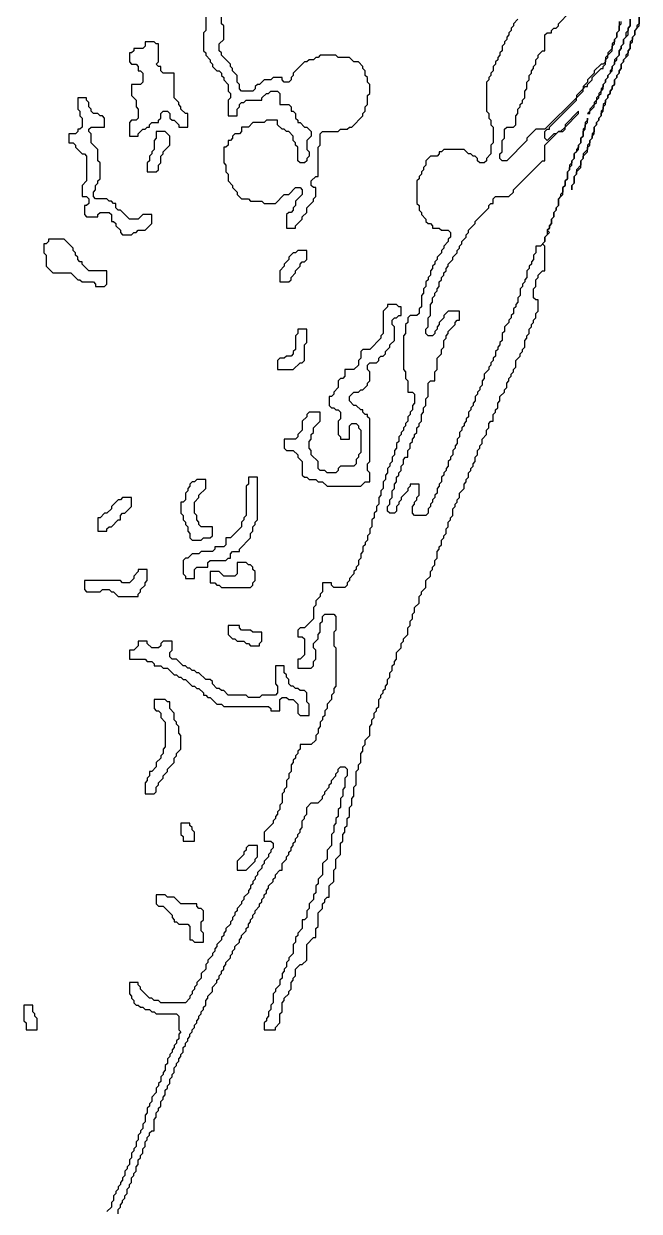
# Model space of a CAD drawing. Header units: metres. Extents: x 0 to 500, y 0 to 703.
# Drawn here: x 36.6 to 70.9, y 300.9 to 367 of the extents above; entities that cross this region are included whole.
import ezdxf

# ---------------------------------------------------------------- set-up
doc = ezdxf.new("R2010")
doc.units = ezdxf.units.M

msp = doc.modelspace()

# ---------------------------------------------------------------- linework, layer by layer
for points in [[(69.75, 367.125), (69.75, 366.625), (69.625, 366.5), (69.625, 366.25), (69.5, 366.125), (69.5, 366), (69.375, 365.875), (69.375, 365.625), (69.125, 365.375), (69.125, 365.25), (69, 365.125), (69, 364.875), (68.875, 364.75), (68.75, 364.75), (68.375, 364.375), (68.375, 364.25), (68, 363.875), (68, 363.75), (67.75, 363.5), (67.75, 363.375), (67.375, 363), (67.375, 362.875), (65.625, 361.125), (65.125, 361.125), (64.625, 360.625), (64.625, 360.5), (63.5, 359.375), (63.25, 359.375), (63.125, 359.5), (63.125, 359.75), (63.25, 359.875), (63.25, 360.5), (63.375, 360.625), (63.375, 361.125), (63.5, 361.25), (63.875, 361.25), (64, 361.375), (64, 361.875), (64.125, 362), (64.125, 362.25), (64.25, 362.375), (64.25, 362.5), (64.375, 362.625), (64.375, 362.75), (64.5, 362.875), (64.5, 363.25), (64.625, 363.375), (64.625, 363.75), (64.75, 363.875), (64.75, 364.125), (64.875, 364.25), (64.875, 364.375), (65, 364.5), (65, 364.625), (65.125, 364.75), (65.125, 365), (65.25, 365.125), (65.25, 365.25), (65.5, 365.5), (65.625, 365.5), (65.625, 366.375), (65.75, 366.5), (66, 366.5), (66, 366.625), (66.125, 366.75), (66.25, 366.75), (66.375, 366.875), (66.375, 367), (67, 367.625)], [(64.125, 367.25), (63.875, 367), (63.875, 366.875), (63.75, 366.75), (63.75, 366.625), (63.625, 366.5), (63.625, 366.375), (63.5, 366.25), (63.5, 366.125), (63.375, 366), (63.375, 365.875), (63.25, 365.75), (63.25, 365.5), (63.125, 365.375), (63.125, 365.25), (63, 365.125), (63, 365), (62.875, 364.875), (62.875, 364.75), (62.75, 364.625), (62.75, 364.375), (62.625, 364.25), (62.625, 364.125), (62.5, 364), (62.5, 363.875), (62.375, 363.75), (62.375, 362.125), (62.5, 362), (62.5, 361.75), (62.625, 361.625), (62.625, 361.375), (62.75, 361.25), (62.75, 360.375), (62.625, 360.25), (62.625, 359.75), (62.375, 359.5), (62.375, 359.375), (62.25, 359.25), (62, 359.25), (61.875, 359.375), (61.875, 359.5), (61.75, 359.625), (61.625, 359.625), (61.5, 359.75), (61.375, 359.75), (61.125, 360), (60, 360), (59.875, 359.875), (59.75, 359.875), (59.75, 359.75), (59.625, 359.625), (59.25, 359.625), (59, 359.375), (59, 359.125), (58.875, 359), (58.875, 358.875), (58.75, 358.75), (58.75, 358.625), (58.625, 358.5), (58.625, 358.375), (58.5, 358.25), (58.5, 357), (58.625, 356.875), (58.625, 356.625), (58.75, 356.5), (58.75, 356.375), (59, 356.125), (59, 356), (59.125, 355.875), (59.25, 355.875), (59.375, 355.75), (59.375, 355.625), (59.75, 355.625), (59.875, 355.5), (60.25, 355.5), (60.375, 355.375), (60.375, 355.125), (60.25, 355), (60.25, 354.875), (60, 354.625), (60, 354.5), (59.875, 354.375), (59.875, 354.25), (59.625, 354), (59.625, 353.875), (59.5, 353.75), (59.5, 353.625), (59.375, 353.5), (59.375, 353.375), (59.25, 353.25), (59.25, 353), (59.125, 352.875), (59.125, 352.75), (59, 352.625), (59, 352.375), (58.875, 352.25), (58.875, 352), (58.75, 351.875), (58.75, 351.25), (58.625, 351.125), (58.625, 350.875), (58.5, 350.75), (58.125, 350.75), (58, 350.625), (58, 350.375), (57.875, 350.25), (57.875, 349.75), (57.75, 349.625), (57.75, 347.75), (57.875, 347.625), (57.875, 347.25), (58, 347.125), (58, 346.5), (58.25, 346.5), (58.375, 346.375), (58.375, 345.875), (58.25, 345.75), (58.25, 345.5), (58.125, 345.375), (58.125, 345.25), (58, 345.125), (58, 344.875), (57.875, 344.75), (57.875, 344.625), (57.75, 344.5), (57.75, 344.375), (57.625, 344.25), (57.625, 344.125), (57.5, 344), (57.5, 343.75), (57.375, 343.625), (57.375, 343.375), (57.25, 343.25), (57.25, 343), (57.125, 342.875), (57.125, 342.625), (57, 342.5), (57, 342.375), (56.875, 342.25), (56.875, 342), (56.75, 341.875), (56.75, 341.625), (56.625, 341.5), (56.625, 341.125), (56.5, 341), (56.5, 340.75), (56.375, 340.625), (56.375, 340.25), (56.25, 340.125), (56.25, 339.875), (56.125, 339.75), (56.125, 339.5), (56, 339.375), (56, 339), (55.875, 338.875), (55.875, 338.625), (55.75, 338.5), (55.75, 338.25), (55.625, 338.125), (55.625, 338), (55.5, 337.875), (55.5, 337.625), (55.375, 337.5), (55.375, 337.25), (55.25, 337.125), (55.25, 336.875), (55.125, 336.75), (55.125, 336.625), (55, 336.5), (55, 336.375), (54.75, 336.125), (54.75, 336), (54.625, 335.875), (54.625, 335.75), (54.5, 335.625), (53.875, 335.625), (53.75, 335.75), (53.75, 335.875), (53.25, 335.875), (53.25, 335.375), (53.125, 335.25), (53.125, 335.125), (52.875, 334.875), (52.875, 334.625), (52.75, 334.5), (52.75, 333.875), (52.25, 333.375), (52, 333.375), (51.875, 333.25), (51.875, 332.875), (52.125, 332.875), (52.25, 332.75), (52.25, 331.875), (52, 331.625), (51.875, 331.625), (51.875, 331.125), (52.625, 331.125), (52.75, 331.25), (52.75, 331.5), (52.875, 331.625), (52.875, 332.125), (52.75, 332.25), (52.75, 332.5), (53, 332.75), (53, 333), (53.125, 333.125), (53.125, 333.625), (53.25, 333.75), (53.25, 334), (53.375, 334.125), (53.875, 334.125), (54, 334), (54, 333.25), (53.875, 333.125), (53.875, 332.375), (54, 332.25), (54, 330.125), (53.875, 330), (53.875, 329.75), (53.75, 329.625), (53.75, 329.375), (53.5, 329.125), (53.5, 328.875), (53.375, 328.75), (53.375, 328.5), (53.25, 328.375), (53.25, 328.25), (53.125, 328.125), (53.125, 327.875), (53, 327.75), (53, 327.5), (52.875, 327.375), (52.875, 327.125), (52.625, 326.875), (52, 326.875), (52, 326.625), (51.875, 326.5), (51.875, 326.375), (51.75, 326.25), (51.75, 326.125), (51.625, 326), (51.625, 325.875), (51.5, 325.75), (51.5, 325.375), (51.375, 325.25), (51.375, 325), (51.25, 324.875), (51.25, 324.5), (51.125, 324.375), (51.125, 324.25), (51, 324.125), (51, 323.625), (50.875, 323.5), (50.875, 323.25), (50.75, 323.125), (50.75, 323), (50.625, 322.875), (50.625, 322.75), (50.5, 322.625), (50.5, 322.5), (50, 322), (50, 321.5), (50.375, 321.5), (50.5, 321.375), (50.5, 321.125), (50.375, 321), (50.375, 320.875), (50.25, 320.75), (50.25, 320.625), (50, 320.375), (50, 320.25), (49.875, 320.125), (49.875, 320), (49.625, 319.75), (49.625, 319.625), (49.5, 319.5), (49.5, 319.375), (49.375, 319.25), (49.375, 319.125), (49.25, 319), (49.25, 318.875), (49.125, 318.75), (49.125, 318.625), (48.875, 318.375), (48.875, 318.25), (48.75, 318.125), (48.75, 318), (48.5, 317.75), (48.5, 317.625), (48.375, 317.5), (48.375, 317.375), (48.25, 317.25), (48.25, 317.125), (48.125, 317), (48.125, 316.875), (47.875, 316.625), (47.875, 316.5), (47.75, 316.375), (47.75, 316.25), (47.625, 316.125), (47.625, 316), (47.375, 315.75), (47.375, 315.625), (47.25, 315.5), (47.25, 315.375), (47.125, 315.25), (47.125, 315.125), (46.875, 314.875), (46.875, 314.75), (46.75, 314.625), (46.75, 314.375), (46.5, 314.125), (46.5, 313.875), (46.25, 313.625), (46.25, 313.5), (46.125, 313.375), (46.125, 313.25), (46, 313.125), (46, 313), (45.875, 312.875), (45.875, 312.75), (45.625, 312.5), (44.25, 312.5), (44.125, 312.625), (43.875, 312.625), (43.75, 312.75), (43.625, 312.75), (43.125, 313.25), (43.125, 313.375), (43, 313.5), (43, 313.625), (42.5, 313.625), (42.5, 313), (42.625, 312.875), (42.625, 312.75), (42.75, 312.625), (42.75, 312.5), (42.875, 312.375), (43, 312.375), (43.125, 312.25), (43.25, 312.25), (43.375, 312.125), (43.625, 312.125), (43.75, 312), (43.875, 312), (44, 311.875), (45.125, 311.875), (45.25, 311.75), (45.25, 311), (45.375, 310.875), (45.25, 310.75), (45.25, 310.5), (45.125, 310.375), (45.125, 310.25), (45, 310.125), (45, 310), (44.875, 309.875), (44.875, 309.75), (44.75, 309.625), (44.75, 309.5), (44.625, 309.375), (44.625, 309.125), (44.5, 309), (44.5, 308.75), (44.375, 308.625), (44.375, 308.5), (44.25, 308.375), (44.25, 308.125), (44.125, 308), (44.125, 307.875), (44, 307.75), (44, 307.5), (43.75, 307.25), (43.75, 307), (43.625, 306.875), (43.625, 306.75), (43.5, 306.625), (43.5, 306.375), (43.375, 306.25), (43.375, 305.875), (43.25, 305.75), (43.25, 305.5), (43.125, 305.375), (43.125, 305.25), (43, 305.125), (43, 304.875), (42.875, 304.75), (42.875, 304.5), (42.75, 304.375), (42.75, 304.25), (42.625, 304.125), (42.625, 303.875), (42.5, 303.75), (42.5, 303.5), (42.375, 303.375), (42.375, 303.25), (42.25, 303.125), (42.25, 302.875), (42.125, 302.75), (42.125, 302.625), (42, 302.5), (42, 302.375), (41.875, 302.25), (41.875, 302.125), (41.75, 302), (41.75, 301.875), (41.625, 301.75), (41.625, 301.5), (41.5, 301.375), (41.5, 301.125), (41.25, 300.875)], [(41.875, 300.75), (41.875, 301), (42, 301.125), (42, 301.25), (42.125, 301.375), (42.125, 301.5), (42.25, 301.625), (42.25, 301.75), (42.375, 301.875), (42.375, 302.125), (42.5, 302.25), (42.5, 302.375), (42.625, 302.5), (42.625, 302.75), (42.75, 302.875), (42.75, 303), (42.875, 303.125), (42.875, 303.375), (43, 303.5), (43, 303.75), (43.125, 303.875), (43.125, 304), (43.25, 304.125), (43.25, 304.375), (43.375, 304.5), (43.375, 304.75), (43.5, 304.875), (43.5, 305), (43.625, 305.125), (43.625, 305.25), (43.75, 305.375), (43.875, 305.375), (43.875, 306), (44, 306.125), (44, 306.375), (44.125, 306.5), (44.125, 306.625), (44.25, 306.75), (44.25, 307), (44.375, 307.125), (44.375, 307.25), (44.5, 307.375), (44.5, 307.625), (44.625, 307.75), (44.625, 307.875), (44.75, 308), (44.75, 308.25), (44.875, 308.375), (44.875, 308.5), (45, 308.625), (45, 308.875), (45.125, 309), (45.125, 309.125), (45.25, 309.25), (45.25, 309.375), (45.375, 309.5), (45.375, 309.625), (45.5, 309.75), (45.5, 310), (45.625, 310.125), (45.625, 310.25), (45.75, 310.375), (45.75, 310.5), (45.875, 310.625), (45.875, 310.75), (46, 310.875), (46, 311), (46.125, 311.125), (46.125, 311.25), (46.25, 311.375), (46.25, 311.5), (46.375, 311.625), (46.375, 311.75), (46.5, 311.875), (46.5, 312), (46.625, 312.125), (46.625, 312.25), (46.75, 312.375), (46.75, 312.625), (46.875, 312.75), (46.875, 312.875), (47.125, 313.125), (47.125, 313.375), (47.375, 313.625), (47.375, 313.75), (47.5, 313.875), (47.5, 314), (47.625, 314.125), (47.625, 314.25), (47.75, 314.375), (47.75, 314.5), (47.875, 314.625), (47.875, 314.75), (48.125, 315), (48.125, 315.125), (48.25, 315.25), (48.25, 315.375), (48.375, 315.5), (48.375, 315.625), (48.625, 315.875), (48.625, 316), (48.75, 316.125), (48.75, 316.25), (49, 316.5), (49, 316.625), (49.125, 316.75), (49.125, 316.875), (49.25, 317), (49.25, 317.125), (49.375, 317.25), (49.375, 317.375), (49.5, 317.5), (49.5, 317.625), (49.75, 317.875), (49.75, 318), (49.875, 318.125), (49.875, 318.25), (50, 318.375), (50, 318.5), (50.125, 318.625), (50.125, 318.75), (50.25, 318.875), (50.25, 319), (50.5, 319.25), (50.5, 319.375), (50.625, 319.5), (50.625, 319.625), (50.875, 319.875), (51, 319.875), (51, 320.25), (51.25, 320.5), (51.25, 320.625), (51.375, 320.75), (51.375, 320.875), (51.5, 321), (51.5, 321.125), (51.625, 321.25), (51.625, 321.375), (51.75, 321.5), (51.75, 321.625), (51.875, 321.75), (51.875, 321.875), (52, 322), (52, 322.125), (52.125, 322.25), (52.125, 322.625), (52.25, 322.75), (52.25, 322.875), (52.375, 323), (52.375, 323.375), (52.625, 323.625), (53, 323.625), (53.25, 323.875), (53.25, 324), (53.375, 324.125), (53.375, 324.25), (53.625, 324.5), (53.625, 324.625), (53.75, 324.75), (53.75, 324.875), (54, 325.125), (54, 325.25), (54.125, 325.375), (54.125, 325.5), (54.25, 325.625), (54.5, 325.625), (54.625, 325.5), (54.625, 325.125), (54.5, 325), (54.5, 324.5), (54.375, 324.375), (54.375, 324), (54.25, 323.875), (54.25, 323.375), (54.125, 323.25), (54.125, 322.875), (54, 322.75), (54, 322.5), (53.875, 322.375), (53.875, 322), (53.75, 321.875), (53.75, 321.25), (53.5, 321), (53.5, 320.5), (53.25, 320.25), (53.25, 319.625), (53, 319.375), (53, 319.125), (52.875, 319), (52.875, 318.625), (52.75, 318.5), (52.75, 318.25), (52.5, 318), (52.5, 317.75), (52.375, 317.625), (52.375, 317.25), (52.25, 317.125), (52.125, 317.125), (52.125, 316.625), (51.875, 316.375), (51.875, 316.25), (51.75, 316.125), (51.75, 315.875), (51.625, 315.75), (51.625, 315.25), (51.375, 315), (51.375, 314.875), (51.25, 314.75), (51.25, 314.5), (51.125, 314.375), (51.125, 314.25), (51, 314.125), (51, 313.875), (50.875, 313.75), (50.875, 313.5), (50.625, 313.25), (50.625, 313.125), (50.5, 313), (50.5, 312.5), (50.375, 312.375), (50.375, 312.125), (50.25, 312), (50.25, 311.75), (50.125, 311.625), (50.125, 311.5), (50, 311.375), (50, 311), (50.625, 311), (50.625, 311.125), (50.875, 311.375), (50.875, 311.875), (51, 312), (51, 312.5), (51.125, 312.625), (51.125, 312.75), (51.375, 313), (51.375, 313.125), (51.5, 313.25), (51.5, 313.625), (51.625, 313.75), (51.625, 313.875), (51.75, 314), (51.75, 314.375), (52, 314.625), (52.125, 314.625), (52.375, 314.875), (52.375, 315.75), (52.75, 316.125), (52.875, 316.125), (52.875, 316.625), (53, 316.75), (53, 317.5), (53.25, 317.75), (53.25, 318), (53.375, 318.125), (53.375, 318.25), (53.5, 318.375), (53.625, 318.375), (53.625, 319), (53.875, 319.25), (53.875, 319.875), (54, 320), (54, 320.5), (54.25, 320.75), (54.25, 321.375), (54.375, 321.5), (54.375, 321.875), (54.5, 322), (54.5, 322.25), (54.625, 322.375), (54.625, 322.75), (54.75, 322.875), (54.75, 323.375), (54.875, 323.5), (54.875, 323.875), (55, 324), (55, 324.5), (55.125, 324.625), (55.125, 325.375), (55.25, 325.5), (55.25, 325.75), (55.375, 325.875), (55.375, 326.375), (55.5, 326.5), (55.5, 326.75), (55.625, 326.875), (55.625, 327.125), (55.875, 327.375), (55.875, 327.875), (56, 328), (56, 328.25), (56.125, 328.375), (56.125, 328.625), (56.25, 328.75), (56.25, 328.875), (56.375, 329), (56.375, 329.375), (56.5, 329.5), (56.5, 329.625), (56.625, 329.75), (56.625, 329.875), (56.75, 330), (56.75, 330.125), (56.875, 330.25), (56.875, 330.5), (57, 330.625), (57, 330.875), (57.125, 331), (57.125, 331.25), (57.25, 331.375), (57.25, 331.5), (57.375, 331.625), (57.375, 332), (57.625, 332.25), (57.625, 332.5), (57.75, 332.625), (57.75, 332.75), (58, 333), (58, 333.375), (58.125, 333.5), (58.125, 333.75), (58.25, 333.875), (58.25, 334.125), (58.375, 334.25), (58.375, 334.5), (58.625, 334.75), (58.625, 335.125), (58.75, 335.25), (58.75, 335.375), (59, 335.625), (59, 336), (59.25, 336.25), (59.25, 336.5), (59.375, 336.625), (59.375, 336.75), (59.5, 336.875), (59.5, 337.125), (59.625, 337.25), (59.625, 337.625), (59.75, 337.75), (59.75, 337.875), (59.875, 338), (59.875, 338.25), (60, 338.375), (60, 338.5), (60.125, 338.625), (60.125, 338.875), (60.25, 339), (60.25, 339.25), (60.375, 339.375), (60.375, 339.5), (60.5, 339.625), (60.5, 340), (60.625, 340.125), (60.625, 340.25), (60.75, 340.375), (60.75, 340.5), (60.875, 340.625), (60.875, 340.875), (61.125, 341.125), (61.125, 341.375), (61.25, 341.5), (61.25, 341.625), (61.375, 341.75), (61.375, 342), (61.5, 342.125), (61.5, 342.25), (61.625, 342.375), (61.625, 342.5), (61.75, 342.625), (61.75, 342.875), (61.875, 343), (61.875, 343.25), (62, 343.375), (62, 343.5), (62.125, 343.625), (62.125, 343.875), (62.375, 344.125), (62.375, 344.375), (62.5, 344.5), (62.5, 344.75), (62.625, 344.875), (62.75, 344.875), (62.75, 345.25), (62.875, 345.375), (62.875, 345.5), (63, 345.625), (63, 345.875), (63.125, 346), (63.125, 346.25), (63.375, 346.5), (63.375, 346.625), (63.5, 346.75), (63.5, 347), (63.625, 347.125), (63.625, 347.25), (63.75, 347.375), (63.75, 347.5), (63.875, 347.625), (63.875, 347.75), (64, 347.875), (64, 348.25), (64.25, 348.5), (64.25, 348.625), (64.375, 348.75), (64.375, 348.875), (64.5, 349), (64.5, 349.375), (64.625, 349.5), (64.625, 349.625), (64.75, 349.75), (64.75, 350), (64.875, 350.125), (64.875, 350.25), (65, 350.375), (65, 350.5), (65.125, 350.625), (65.125, 350.875), (65.25, 351), (65.25, 351.625), (65.125, 351.625), (65, 351.75), (65, 352.25), (65.125, 352.375), (65.125, 352.75), (65.25, 352.875), (65.25, 353), (65.5, 353.25), (65.625, 353.25), (65.625, 354.625), (65.5, 354.75), (65.625, 354.875), (65.625, 355.125), (65.875, 355.375), (65.75, 355.5), (65.875, 355.625), (65.875, 355.75), (66, 355.875), (66, 356.125), (66.125, 356.25), (66.125, 356.5), (66.25, 356.625), (66.25, 356.75), (66.375, 356.875), (66.375, 357.25), (66.625, 357.5), (66.625, 357.875), (66.75, 358), (66.75, 358.25), (66.875, 358.375), (66.875, 358.75), (67, 358.875), (67, 359), (67.125, 359.125), (67.125, 359.375), (67.25, 359.5), (67.25, 359.75), (67.5, 360), (67.5, 360.25), (67.625, 360.375), (67.625, 360.625), (67.75, 360.75), (67.75, 361), (67.875, 361.125), (67.875, 361.375), (68, 361.5), (68, 361.75), (68, 361.625), (67.875, 361.5), (67.875, 361.25), (67.75, 361.125), (67.75, 360.75), (67.625, 360.625), (67.625, 360.375), (67.5, 360.25), (67.5, 360.125), (67.375, 360), (67.375, 359.875), (67.25, 359.75), (67.25, 359.5), (67.125, 359.375), (67.125, 359.25), (67, 359.125), (67, 358.875), (66.875, 358.75), (66.875, 358.375), (66.75, 358.25), (66.75, 358), (66.625, 357.875), (66.625, 357.625), (66.5, 357.5), (66.5, 357.375), (66.375, 357.25), (66.375, 356.875), (66.25, 356.75), (66.25, 356.625), (66.125, 356.5), (66.125, 356.25), (66, 356.125), (66, 355.875), (65.875, 355.75), (65.875, 355.625), (65.75, 355.5), (65.75, 355.25), (65.625, 355.125), (65.625, 354.875), (65.375, 354.625), (65.125, 354.625), (65.125, 354.25), (65, 354.125), (65, 353.875), (64.875, 353.75), (64.875, 353.625), (64.75, 353.5), (64.75, 353.375), (64.625, 353.25), (64.625, 352.875), (64.5, 352.75), (64.5, 352.625), (64.375, 352.5), (64.375, 352.375), (64.25, 352.25), (64.25, 351.875), (64.125, 351.75), (64.125, 351.5), (64, 351.375), (64, 351.25), (63.875, 351.125), (63.875, 350.875), (63.75, 350.75), (63.75, 350.625), (63.625, 350.5), (63.625, 350.375), (63.375, 350.125), (63.375, 349.875), (63.25, 349.75), (63.25, 349.375), (63.125, 349.25), (63.125, 349.125), (63, 349), (63, 348.875), (62.875, 348.75), (62.875, 348.5), (62.75, 348.375), (62.75, 348.25), (62.625, 348.125), (62.625, 348), (62.5, 347.875), (62.5, 347.75), (62.25, 347.5), (62.25, 347.25), (62.125, 347.125), (62.125, 346.875), (62, 346.75), (62, 346.625), (61.875, 346.5), (61.875, 346.375), (61.75, 346.25), (61.75, 346), (61.625, 345.875), (61.625, 345.75), (61.5, 345.625), (61.5, 345.5), (61.375, 345.375), (61.375, 345.125), (61.25, 345), (61.25, 344.875), (61.125, 344.75), (61.125, 344.625), (61, 344.5), (61, 344.375), (60.875, 344.25), (60.875, 344), (60.75, 343.875), (60.75, 343.625), (60.625, 343.5), (60.625, 343.375), (60.5, 343.25), (60.5, 343), (60.375, 342.875), (60.375, 342.75), (60.25, 342.625), (60.25, 342.375), (60.125, 342.25), (60.125, 342.125), (60, 342), (60, 341.875), (59.875, 341.75), (59.875, 341.5), (59.75, 341.375), (59.75, 341.25), (59.625, 341.125), (59.625, 340.875), (59.5, 340.75), (59.5, 340.625), (59.375, 340.5), (59.375, 340.375), (59.25, 340.25), (59.25, 340.125), (59.125, 340), (59.125, 339.75), (59, 339.625), (58.375, 339.625), (58.25, 339.75), (58.25, 340.125), (58.375, 340.25), (58.375, 340.375), (58.5, 340.5), (58.5, 340.625), (58.625, 340.75), (58.625, 341.375), (58.125, 341.375), (58.125, 341.25), (58, 341.125), (58, 341), (57.625, 340.625), (57.625, 340.5), (57.5, 340.375), (57.5, 340.25), (57.375, 340.125), (57.375, 339.875), (57.25, 339.75), (57, 339.75), (56.875, 339.875), (56.875, 340.125), (57, 340.25), (57, 340.5), (57.125, 340.625), (57.125, 341), (57.25, 341.125), (57.25, 341.375), (57.375, 341.5), (57.375, 341.75), (57.5, 341.875), (57.5, 342), (57.625, 342.125), (57.625, 342.375), (57.75, 342.5), (57.75, 342.75), (57.875, 342.875), (58, 342.875), (58, 343.25), (58.125, 343.375), (58.125, 343.625), (58.25, 343.75), (58.25, 343.875), (58.375, 344), (58.375, 344.125), (58.5, 344.25), (58.5, 344.5), (58.625, 344.625), (58.625, 344.75), (58.75, 344.875), (58.75, 345.25), (58.875, 345.375), (58.875, 345.625), (59, 345.75), (59, 346.125), (59.125, 346.25), (59.125, 347), (59.25, 347.125), (59.5, 347.125), (59.5, 347.625), (59.625, 347.75), (59.625, 348.375), (59.875, 348.625), (59.875, 348.875), (60, 349), (60, 349.375), (60.125, 349.5), (60.125, 349.625), (60.25, 349.75), (60.25, 349.875), (60.625, 350.25), (60.625, 350.375), (60.75, 350.5), (60.875, 350.5), (60.875, 351), (60.25, 351), (60, 350.75), (60, 350.625), (59.75, 350.375), (59.75, 350.25), (59.625, 350.125), (59.625, 350), (59.5, 349.875), (59.5, 349.75), (59.375, 349.625), (59.125, 349.625), (59, 349.75), (59, 350), (59.125, 350.125), (59.125, 350.625), (59.25, 350.75), (59.25, 351.375), (59.375, 351.5), (59.375, 351.75), (59.5, 351.875), (59.5, 352), (59.625, 352.125), (59.625, 352.25), (59.75, 352.375), (59.75, 352.625), (59.875, 352.75), (59.875, 352.875), (60, 353), (60, 353.125), (60.125, 353.25), (60.125, 353.375), (60.25, 353.5), (60.25, 353.625), (60.5, 353.875), (60.5, 354), (60.75, 354.25), (60.75, 354.375), (60.875, 354.5), (60.875, 354.625), (61, 354.75), (61, 354.875), (61.25, 355.125), (61.25, 355.25), (61.375, 355.375), (61.375, 355.5), (61.75, 355.875), (61.75, 356), (62.5, 356.75), (62.5, 356.875), (62.625, 357), (62.75, 357), (62.75, 357.25), (62.875, 357.375), (63.625, 357.375), (63.875, 357.625), (63.875, 357.75), (65.5, 359.375), (65.625, 359.375), (65.625, 360.25), (66.375, 361), (66.625, 361), (66.75, 361.125), (66.75, 361.25), (67.5, 362), (67.5, 362.125), (66.75, 361.375), (66.75, 361.25), (66.5, 361), (66.375, 361), (66.25, 360.875), (66.125, 360.875), (65.75, 360.5), (65.625, 360.625), (65.625, 361), (65.75, 361.125), (65.875, 361.125), (65.875, 361.25), (67.375, 362.75), (67.375, 362.875), (67.75, 363.25), (67.75, 363.375), (67.875, 363.5), (68, 363.5), (68, 363.625), (68.25, 363.875), (68.25, 364), (68.75, 364.5), (68.875, 364.5), (68.875, 364.625), (69, 364.75), (69, 365), (69.125, 365.125), (69.125, 365.25), (69.375, 365.5), (69.375, 365.75), (69.5, 365.875), (69.5, 366.125), (69.625, 366.25), (69.625, 366.5), (69.75, 366.625), (69.75, 366.875), (69.875, 367), (69.875, 367.125)], [(46.75, 367.375), (46.75, 366.625), (46.625, 366.5), (46.625, 365.5), (46.75, 365.375), (46.75, 365.25), (47, 365), (47, 364.875), (47.125, 364.75), (47.125, 364.625), (47.375, 364.375), (47.5, 364.375), (47.625, 364.25), (47.625, 364.125), (47.75, 364), (47.75, 363.875), (48, 363.625), (48, 363.25), (48.125, 363.125), (48.125, 362.875), (48, 362.75), (48, 361.875), (48.5, 361.875), (48.5, 362.25), (48.625, 362.375), (48.625, 362.5), (48.75, 362.625), (48.875, 362.625), (49, 362.75), (49.875, 362.75), (49.875, 362.875), (50.125, 363.125), (50.25, 363.125), (50.375, 363.25), (50.75, 363.25), (50.875, 363.125), (50.875, 362.5), (51.375, 362.5), (51.5, 362.375), (51.5, 362.125), (51.625, 362.125), (51.75, 362), (51.75, 361.75), (51.875, 361.625), (51.875, 361.5), (52, 361.5), (52.25, 361.25), (52.375, 361.25), (52.625, 361), (52.625, 360.75), (52.375, 360.5), (52.375, 360), (52.5, 359.875), (52.5, 359.625), (52.375, 359.5), (52.375, 359.375), (52.25, 359.25), (52, 359.25), (51.875, 359.375), (51.875, 360.125), (51.75, 360.25), (51.75, 360.375), (51.625, 360.5), (51.625, 360.75), (51.375, 361), (51.25, 361), (51.125, 361.125), (51, 361.125), (50.75, 361.375), (50.75, 361.625), (50.125, 361.625), (50, 361.5), (49.375, 361.5), (49.125, 361.25), (48.75, 361.25), (48.75, 361), (48.625, 360.875), (48.375, 360.875), (48.25, 360.75), (48.25, 360.625), (48.125, 360.5), (48, 360.5), (48, 360.25), (47.875, 360.125), (47.75, 360.125), (47.75, 359.25), (47.875, 359.125), (47.875, 358.75), (48, 358.625), (48, 358.25), (48.25, 358), (48.25, 357.875), (48.5, 357.625), (48.5, 357.5), (48.75, 357.25), (49.125, 357.25), (49.25, 357.125), (49.875, 357.125), (50, 357), (50.625, 357), (51.125, 357.5), (51.375, 357.5), (51.75, 357.875), (52, 357.875), (52.125, 357.75), (52.125, 357.5), (51.75, 357.125), (51.75, 356.875), (51.625, 356.75), (51.625, 356.625), (51.5, 356.5), (51.375, 356.5), (51.25, 356.375), (51.25, 355.625), (51.75, 355.625), (51.75, 355.75), (52.125, 356.125), (52.125, 356.25), (52.375, 356.5), (52.375, 356.75), (52.75, 357.125), (52.75, 357.25), (52.875, 357.375), (52.875, 357.875), (52.75, 357.875), (52.625, 358), (52.625, 358.25), (52.875, 358.5), (53, 358.5), (53, 360.125), (53.125, 360.25), (53.125, 360.875), (53.25, 361), (54.125, 361), (54.25, 361.125), (54.625, 361.125), (54.75, 361.25), (54.875, 361.25), (55.5, 361.875), (55.5, 362), (55.625, 362.125), (55.625, 362.375), (55.75, 362.5), (55.75, 363), (55.875, 363.125), (55.875, 363.625), (55.75, 363.75), (55.75, 364), (55.625, 364.125), (55.625, 364.375), (55.5, 364.5), (55.5, 364.625), (55.25, 364.875), (55, 364.875), (54.75, 365.125), (54.125, 365.125), (54, 365.25), (53.125, 365.25), (53, 365.125), (52.875, 365.125), (52.75, 365), (52.5, 365), (52.375, 364.875), (52.25, 364.875), (51.625, 364.25), (51.625, 364.125), (51.5, 364), (51.5, 363.875), (51.375, 363.75), (51.125, 363.75), (51, 363.875), (51, 364), (50.5, 364), (50.375, 363.875), (50, 363.875), (49.75, 363.625), (49.625, 363.625), (49.5, 363.5), (49.5, 363.375), (49.375, 363.25), (48.75, 363.25), (48.625, 363.375), (48.625, 363.625), (48.5, 363.75), (48.5, 364.125), (48.25, 364.375), (48.25, 364.5), (48.125, 364.625), (48.125, 364.75), (47.625, 365.25), (47.625, 365.375), (47.5, 365.5), (47.5, 365.875), (47.75, 366.125), (47.75, 366.875), (47.625, 367), (47.625, 367.375)], [(70.875, 367.375), (70.875, 367), (70.75, 366.875), (70.75, 366.75), (70.625, 366.625), (70.625, 366.375), (70.5, 366.25), (70.5, 366.125), (70.375, 366), (70.375, 365.625), (70.25, 365.5), (70.25, 365.375), (70.125, 365.25), (70.125, 365.125), (70, 365), (70, 364.875), (69.875, 364.75), (69.875, 364.5), (69.75, 364.375), (69.75, 364.25), (69.625, 364.125), (69.625, 364), (69.5, 363.875), (69.5, 363.625), (69.375, 363.5), (69.375, 363.375), (69.25, 363.25), (69.25, 363.125), (69.125, 363), (69.125, 362.875), (69, 362.75), (69, 362.625), (68.875, 362.5), (68.875, 362.25), (68.75, 362.125), (68.75, 361.875), (68.625, 361.75), (68.625, 361.625), (68.5, 361.5), (68.5, 361.375), (68.375, 361.25), (68.375, 361), (68.25, 360.875), (68.25, 360.625), (68.125, 360.5), (68.125, 360.375), (68, 360.25), (68, 360), (67.75, 359.75), (67.75, 359.5), (67.625, 359.375), (67.625, 359.125), (67.375, 358.875), (67.375, 358.625), (67.25, 358.5), (67.25, 358.125), (67.125, 358), (67.125, 357.75), (67.125, 358), (67.25, 358.125), (67.25, 358.5), (67.375, 358.625), (67.375, 358.75), (67.625, 359), (67.625, 359.375), (67.75, 359.5), (67.75, 359.625), (68, 359.875), (68, 360.125), (68.125, 360.25), (68.125, 360.5), (68.25, 360.625), (68.25, 360.75), (68.375, 360.875), (68.375, 361.25), (68.5, 361.375), (68.5, 361.5), (68.625, 361.625), (68.625, 361.75), (68.75, 361.875), (68.75, 362), (68.875, 362.125), (68.875, 362.375), (69, 362.5), (69, 362.75), (69.125, 362.875), (69.125, 363), (69.25, 363.125), (69.25, 363.25), (69.375, 363.375), (69.375, 363.5), (69.5, 363.625), (69.5, 363.875), (69.625, 364), (69.625, 364.125), (69.75, 364.25), (69.75, 364.375), (69.875, 364.5), (69.875, 364.75), (70, 364.875), (70, 365), (70.25, 365.25), (70.25, 365.5), (70.375, 365.625), (70.375, 365.875), (70.5, 366), (70.5, 366.25), (70.625, 366.375), (70.625, 366.625), (70.875, 366.875), (70.875, 367.375)], [(70.375, 367.25), (70.375, 366.875), (70.25, 366.75), (70.25, 366.625), (70.125, 366.5), (70.125, 366.25), (70, 366.125), (70, 365.875), (69.875, 365.75), (69.875, 365.625), (69.75, 365.5), (69.75, 365.25), (69.5, 365), (69.5, 364.75), (69.375, 364.625), (69.375, 364.5), (69.25, 364.375), (69.25, 364.25), (69.125, 364.125), (69.125, 364), (69, 363.875), (69, 363.75), (68.875, 363.625), (68.875, 363.5), (68.75, 363.375), (68.75, 363.25), (68.625, 363.125), (68.625, 363), (68.5, 362.875), (68.5, 362.75), (68.375, 362.625), (68.375, 362.5), (68.125, 362.25), (68.125, 362.125), (68, 362), (68.125, 362), (68.125, 362.125), (68.375, 362.375), (68.375, 362.5), (68.5, 362.625), (68.5, 362.75), (68.625, 362.875), (68.625, 363), (68.75, 363.125), (68.75, 363.25), (68.875, 363.375), (68.875, 363.625), (69, 363.75), (69, 363.875), (69.125, 364), (69.125, 364.125), (69.375, 364.375), (69.375, 364.625), (69.5, 364.75), (69.5, 364.875), (69.625, 365), (69.625, 365.125), (69.75, 365.25), (69.75, 365.5), (69.875, 365.625), (69.875, 365.75), (70, 365.875), (70, 366.125), (70.25, 366.375), (70.25, 366.75), (70.375, 366.875), (70.375, 367.25)]]:
    msp.add_lwpolyline(points)
for points in [[(43.375, 366), (43.375, 365.75), (43.25, 365.625), (42.75, 365.625), (42.75, 365.5), (42.625, 365.375), (42.5, 365.375), (42.5, 364.875), (42.625, 364.75), (42.875, 364.75), (43, 364.625), (43, 364.375), (43.125, 364.375), (43.25, 364.25), (43.25, 363.75), (43.125, 363.625), (42.625, 363.625), (42.625, 363), (42.875, 362.75), (42.875, 362.375), (43, 362.25), (43, 361.75), (42.875, 361.625), (42.625, 361.625), (42.5, 361.5), (42.5, 360.75), (43, 360.75), (43, 360.875), (43.25, 361.125), (43.375, 361.125), (43.5, 361.25), (43.625, 361.25), (43.625, 361.375), (43.75, 361.5), (44.125, 361.5), (44.125, 361.625), (44.25, 361.75), (44.25, 362), (44.375, 362.125), (44.625, 362.125), (44.75, 362), (44.75, 361.75), (44.875, 361.625), (45, 361.625), (45.25, 361.375), (45.25, 361.25), (45.75, 361.25), (45.75, 362), (45.625, 362), (45.375, 362.25), (45.375, 362.375), (45.25, 362.5), (45.25, 362.625), (45, 362.875), (45, 364.25), (44.375, 364.25), (44.25, 364.375), (44.25, 364.625), (44.125, 364.625), (44, 364.75), (44.125, 364.875), (44.125, 365.875), (44, 365.875), (43.875, 366)], [(39.625, 362.875), (39.625, 362.25), (39.75, 362.125), (39.75, 361.875), (39.875, 361.75), (39.875, 361.25), (39.75, 361.125), (39.625, 361.125), (39.625, 361), (39.5, 360.875), (39.125, 360.875), (39.125, 360.375), (39.375, 360.375), (39.5, 360.25), (39.5, 360.125), (39.875, 359.75), (40, 359.75), (40.125, 359.625), (40.125, 358.25), (39.875, 358), (39.875, 357.375), (40.125, 357.375), (40.25, 357.25), (40.25, 357), (40.125, 356.875), (40, 356.875), (40, 356.375), (40.125, 356.25), (40.75, 356.25), (40.75, 356.375), (40.875, 356.5), (41.375, 356.5), (41.5, 356.375), (41.5, 356), (41.625, 356), (41.75, 355.875), (41.75, 355.75), (42, 355.5), (42, 355.375), (42.125, 355.25), (42.625, 355.25), (42.75, 355.375), (42.875, 355.375), (43, 355.5), (43.375, 355.5), (43.75, 355.875), (43.75, 356.375), (43.25, 356.375), (43, 356.125), (42.5, 356.125), (42, 356.625), (41.875, 356.625), (41.75, 356.75), (41.75, 357), (41.625, 357), (41.5, 357.125), (41.375, 357.125), (41.25, 357.25), (40.625, 357.25), (40.5, 357.375), (40.5, 357.625), (40.625, 357.75), (40.625, 358), (40.75, 358.125), (40.75, 358.25), (40.875, 358.375), (40.875, 359.25), (40.75, 359.375), (40.75, 360), (40.375, 360.375), (40.375, 360.875), (40.25, 361), (40.25, 361.125), (40.375, 361.25), (41.125, 361.25), (41.125, 361.75), (41, 361.875), (40.875, 361.875), (40.75, 362), (40.5, 362), (40.375, 362.125), (40.375, 362.25), (40.25, 362.375), (40.25, 362.625), (40.125, 362.75), (40.125, 362.875)], [(44, 361), (44, 360.625), (43.875, 360.5), (43.875, 360), (43.75, 359.875), (43.75, 359.75), (43.625, 359.625), (43.625, 359.375), (43.5, 359.25), (43.5, 358.75), (44, 358.75), (44.125, 358.875), (44.125, 359.125), (44.25, 359.25), (44.25, 359.625), (44.375, 359.75), (44.375, 359.875), (44.75, 360.25), (44.75, 360.75), (44.5, 361)], [(38, 355), (38, 354.875), (37.875, 354.75), (37.75, 354.75), (37.75, 354.25), (37.875, 354.125), (37.875, 353.5), (38.25, 353.125), (39.25, 353.125), (39.625, 352.75), (39.75, 352.75), (39.875, 352.625), (40.5, 352.625), (40.625, 352.5), (40.625, 352.375), (41.125, 352.375), (41.25, 352.5), (41.25, 353.25), (40.25, 353.25), (39.875, 353.625), (39.875, 353.75), (39.75, 353.75), (39.625, 353.875), (39.625, 354), (39.5, 354.125), (39.5, 354.25), (39.375, 354.375), (39.375, 354.5), (38.875, 355)], [(51.875, 354.375), (51.75, 354.25), (51.625, 354.25), (51.375, 354), (51.375, 353.875), (51.125, 353.625), (51.125, 353.5), (50.875, 353.25), (50.875, 352.625), (51.375, 352.625), (51.5, 352.75), (51.5, 352.875), (51.75, 353.125), (51.75, 353.25), (52, 353.5), (52, 353.625), (52.125, 353.75), (52.25, 353.75), (52.375, 353.875), (52.375, 354.375)], [(56.875, 351.375), (56.875, 351.25), (56.625, 351), (56.625, 349.75), (56.5, 349.625), (56.5, 349.5), (55.875, 348.875), (55.5, 348.875), (55.375, 348.75), (55.375, 348.375), (55.25, 348.25), (55.25, 348), (55, 347.75), (54.5, 347.75), (54.5, 347.375), (54.375, 347.25), (54.25, 347.25), (54.125, 347.125), (54.125, 346.75), (53.875, 346.5), (53.875, 346.375), (53.75, 346.25), (53.625, 346.25), (53.625, 345.75), (53.75, 345.625), (53.875, 345.625), (54, 345.5), (54.125, 345.5), (54.25, 345.375), (54.25, 345), (54.125, 344.875), (54.125, 344.125), (54.25, 344), (54.25, 343.875), (54.75, 343.875), (54.75, 344.625), (54.875, 344.75), (55.125, 344.75), (55.25, 344.625), (55.25, 344.5), (55.375, 344.375), (55.375, 343.125), (55.25, 343), (55.25, 342.875), (55.125, 342.75), (55.125, 342.5), (55, 342.375), (54.25, 342.375), (54.125, 342.25), (54.125, 342.125), (54, 342), (53.5, 342), (53.375, 342.125), (53.125, 342.125), (53, 342.25), (53, 342.625), (52.625, 343), (52.625, 343.25), (52.5, 343.375), (52.5, 343.75), (52.625, 343.875), (52.625, 344.125), (52.75, 344.25), (52.75, 344.5), (53.125, 344.875), (53.125, 345.375), (52.5, 345.375), (52.375, 345.25), (52.375, 345.125), (52.125, 344.875), (52.125, 344.375), (51.875, 344.125), (51.875, 344), (51.75, 343.875), (51.125, 343.875), (51.125, 343.375), (51.25, 343.25), (51.625, 343.25), (51.875, 343), (51.875, 342.875), (52.125, 342.625), (52.125, 341.875), (52.25, 341.75), (52.375, 341.75), (52.5, 341.625), (52.875, 341.625), (53, 341.5), (53.25, 341.5), (53.5, 341.25), (55.375, 341.25), (55.625, 341.5), (55.875, 341.5), (55.875, 342), (55.75, 342.125), (55.75, 342.5), (55.875, 342.625), (55.875, 345), (55.75, 345.125), (55.75, 345.25), (55.625, 345.25), (55.5, 345.375), (55.5, 345.5), (55.375, 345.5), (55.125, 345.75), (55, 345.75), (54.75, 346), (54.75, 346.25), (55, 346.5), (55.25, 346.5), (55.375, 346.625), (55.5, 346.625), (55.75, 346.875), (55.75, 347), (55.875, 347.125), (55.875, 347.625), (55.75, 347.75), (55.75, 348), (55.875, 348.125), (56.25, 348.125), (56.375, 348.25), (56.375, 348.375), (56.5, 348.5), (56.625, 348.5), (56.75, 348.625), (56.75, 348.75), (57, 349), (57, 349.125), (57.25, 349.375), (57.25, 350.125), (57.125, 350.25), (57.125, 350.5), (57.25, 350.625), (57.375, 350.625), (57.5, 350.75), (57.625, 350.75), (57.625, 351.25), (57.5, 351.25), (57.375, 351.375)], [(51.875, 350), (51.875, 349.75), (51.75, 349.625), (51.75, 348.875), (51.625, 348.75), (51.625, 348.625), (51.5, 348.5), (51.25, 348.5), (51.125, 348.375), (50.875, 348.375), (50.75, 348.25), (50.75, 347.75), (51.625, 347.75), (52, 348.125), (52.125, 348.125), (52.25, 348.25), (52.25, 349.125), (52.375, 349.25), (52.375, 350)], [(46.25, 341.625), (46.125, 341.5), (46, 341.5), (45.875, 341.375), (45.875, 341.25), (45.75, 341.125), (45.75, 341), (45.625, 340.875), (45.625, 340.5), (45.5, 340.375), (45.375, 340.375), (45.375, 339.75), (45.5, 339.625), (45.5, 339.375), (45.625, 339.25), (45.625, 339.125), (45.75, 339), (45.75, 338.75), (45.875, 338.625), (45.875, 338.375), (46, 338.25), (46.5, 338.25), (46.625, 338.375), (47, 338.375), (47.125, 338.5), (47.125, 339), (46.5, 339), (46.375, 339.125), (46.375, 339.25), (46.25, 339.375), (46.25, 339.625), (46.125, 339.75), (46.125, 340.375), (46.375, 340.625), (46.375, 340.75), (46.75, 341.125), (46.75, 341.625)], [(49.125, 341.75), (49.125, 341.375), (49, 341.25), (49, 339.625), (48.875, 339.5), (48.875, 339.375), (48.75, 339.25), (48.75, 339), (48.125, 338.375), (47.875, 338.375), (47.875, 338), (47.75, 337.875), (47.25, 337.875), (47.25, 337.75), (47.125, 337.625), (46.5, 337.625), (46.375, 337.5), (46, 337.5), (45.75, 337.25), (45.625, 337.25), (45.5, 337.125), (45.5, 336.375), (45.625, 336.25), (45.625, 336.125), (46.125, 336.125), (46.125, 336.625), (46.25, 336.75), (46.875, 336.75), (46.875, 337), (47, 337.125), (47.875, 337.125), (48, 337.25), (48.125, 337.25), (48.125, 337.5), (48.25, 337.625), (48.625, 337.625), (48.625, 337.75), (49.25, 338.375), (49.25, 338.625), (49.375, 338.75), (49.375, 339), (49.5, 339.125), (49.5, 339.25), (49.625, 339.375), (49.625, 341.75)], [(42.125, 340.625), (42, 340.5), (41.875, 340.5), (41.5, 340.125), (41.5, 340), (41.25, 339.75), (41.125, 339.75), (40.875, 339.5), (40.75, 339.5), (40.75, 338.75), (41.25, 338.75), (41.25, 338.875), (41.375, 339), (41.5, 339), (41.875, 339.375), (42, 339.375), (42, 339.625), (42.125, 339.75), (42.25, 339.75), (42.625, 340.125), (42.625, 340.625)], [(43, 336.625), (43, 336.5), (42.75, 336.25), (42.75, 336.125), (42.5, 335.875), (42.125, 335.875), (42, 336), (40, 336), (40, 335.5), (40.125, 335.375), (40.875, 335.375), (41, 335.5), (41.375, 335.5), (41.5, 335.375), (41.625, 335.375), (41.875, 335.125), (43, 335.125), (43, 335.25), (43.125, 335.375), (43.125, 335.5), (43.375, 335.75), (43.375, 335.875), (43.5, 336), (43.5, 336.625)], [(48.5, 337), (48.5, 336.375), (48.375, 336.25), (47.75, 336.25), (47.5, 336.5), (47, 336.5), (47, 335.875), (47.25, 335.875), (47.375, 335.75), (47.5, 335.75), (47.625, 335.625), (49.25, 335.625), (49.375, 335.75), (49.375, 335.875), (49.5, 336), (49.5, 336.5), (49.375, 336.625), (49.375, 336.75), (49.25, 336.875), (49.125, 336.875), (49, 337)], [(48, 333.5), (48, 333), (48.25, 332.75), (48.375, 332.75), (48.5, 332.625), (48.875, 332.625), (49, 332.5), (49.125, 332.5), (49.25, 332.375), (49.75, 332.375), (49.75, 332.5), (49.875, 332.625), (49.875, 333.125), (49.375, 333.125), (49.25, 333.25), (48.75, 333.25), (48.625, 333.375), (48.625, 333.5)], [(43, 332.625), (43, 332.375), (42.75, 332.125), (42.5, 332.125), (42.5, 331.625), (43.375, 331.625), (43.5, 331.5), (43.75, 331.5), (43.875, 331.375), (43.875, 331.25), (44.25, 331.25), (44.375, 331.125), (44.625, 331.125), (45, 330.75), (45.125, 330.75), (45.25, 330.625), (45.375, 330.625), (45.5, 330.5), (45.625, 330.5), (46, 330.125), (46.125, 330.125), (46.25, 330), (46.375, 330), (46.625, 329.75), (46.625, 329.625), (46.75, 329.625), (46.875, 329.5), (47, 329.5), (47.375, 329.125), (47.625, 329.125), (47.75, 329), (50.25, 329), (50.375, 328.875), (50.375, 328.75), (50.875, 328.75), (50.875, 329.375), (51, 329.5), (51.25, 329.5), (51.375, 329.375), (51.625, 329.375), (51.875, 329.125), (51.875, 328.625), (52, 328.5), (52.5, 328.5), (52.5, 329.125), (52.375, 329.25), (52.375, 329.75), (52.25, 329.875), (52, 329.875), (51.875, 330), (51.75, 330), (51.625, 330.125), (51.5, 330.125), (51.375, 330.25), (51.375, 330.5), (51.25, 330.625), (51.25, 330.75), (51.125, 330.875), (51.125, 331.25), (50.625, 331.25), (50.625, 330.25), (50.75, 330.125), (50.75, 329.75), (50.625, 329.625), (49.875, 329.625), (49.75, 329.5), (49.125, 329.5), (49, 329.625), (48, 329.625), (47.75, 329.875), (47.625, 329.875), (47.5, 330), (47.375, 330), (47.125, 330.25), (47.125, 330.375), (47, 330.5), (46.75, 330.5), (46.375, 330.875), (46.25, 330.875), (46.125, 331), (46, 331), (45.875, 331.125), (45.75, 331.125), (45.625, 331.25), (45.5, 331.25), (45.125, 331.625), (44.875, 331.625), (44.75, 331.75), (44.75, 332), (44.875, 332.125), (44.875, 332.625), (44.375, 332.625), (44.25, 332.5), (44.25, 332.375), (44.125, 332.25), (43.75, 332.25), (43.5, 332.5), (43.5, 332.625)], [(43.875, 329.375), (43.875, 328.875), (44, 328.75), (44.125, 328.75), (44.25, 328.625), (44.25, 328.375), (44.5, 328.125), (44.5, 326.75), (44.375, 326.625), (44.375, 326.375), (44.25, 326.25), (44.25, 326.125), (44, 325.875), (44, 325.625), (43.75, 325.375), (43.625, 325.375), (43.625, 325.125), (43.5, 325), (43.5, 324.875), (43.375, 324.75), (43.375, 324.125), (43.875, 324.125), (44, 324.25), (44, 324.5), (44.125, 324.625), (44.125, 324.75), (44.375, 325), (44.375, 325.125), (44.625, 325.375), (44.625, 325.5), (45, 325.875), (45, 326.125), (45.125, 326.25), (45.125, 326.375), (45.375, 326.625), (45.375, 327.375), (45.25, 327.5), (45.25, 327.875), (45.125, 328), (45.125, 328.125), (45, 328.25), (45, 328.625), (44.75, 328.875), (44.75, 329.25), (44.625, 329.25), (44.5, 329.375)], [(45.375, 322.5), (45.375, 321.875), (45.5, 321.75), (45.5, 321.5), (46.125, 321.5), (46.125, 322), (46, 322.125), (46, 322.25), (45.875, 322.375), (45.875, 322.5)], [(49.125, 321.25), (49, 321.125), (49, 321), (48.875, 320.875), (48.875, 320.75), (48.5, 320.375), (48.5, 319.875), (49, 319.875), (49.5, 320.375), (49.5, 320.5), (49.625, 320.625), (49.625, 321.25)], [(44, 318.5), (44, 318), (44.125, 317.875), (44.375, 317.875), (44.875, 317.375), (44.875, 317.25), (45, 317.125), (45, 317), (45.125, 317), (45.25, 316.875), (45.75, 316.875), (45.875, 316.75), (45.875, 316), (46, 316), (46.125, 315.875), (46.625, 315.875), (46.625, 316.375), (46.5, 316.5), (46.5, 317), (46.625, 317.125), (46.625, 317.625), (46.5, 317.75), (46.375, 317.75), (46.25, 317.875), (46.25, 318), (45.375, 318), (45, 318.375), (44.625, 318.375), (44.5, 318.5)], [(36.625, 312.375), (36.625, 311.5), (36.75, 311.375), (36.75, 311), (37.375, 311), (37.375, 311.625), (37.25, 311.75), (37.25, 311.875), (37.125, 312), (37.125, 312.375)]]:
    msp.add_lwpolyline(points, close=True)

doc.saveas('drawing.dxf')
